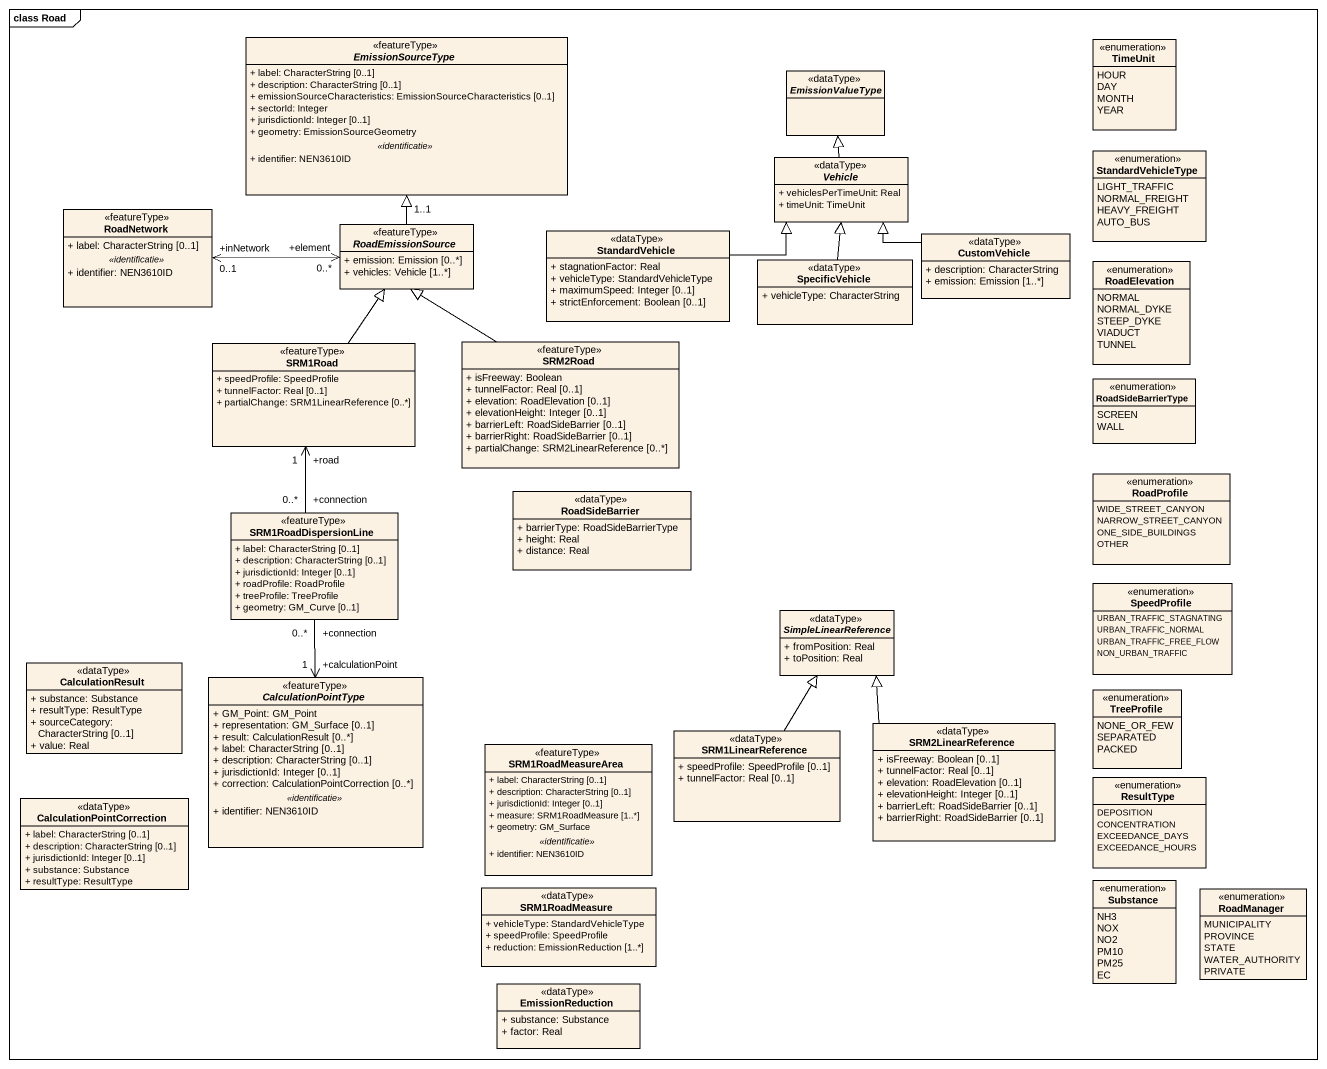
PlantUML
@startuml
mainframe class Road
hide circle
hide empty members
skinparam classAttributeIconSize 0
abstract class EmissionSourceType <<featureType>> {
  + label: CharacterString [0..1]
  + description: CharacterString [0..1]
  + emissionSourceCharacteristics: EmissionSourceCharacteristics [0..1]
  + sectorId: Integer
  + jurisdictionId: Integer [0..1]
  + geometry: EmissionSourceGeometry
  .. <<identificatie>> ..
  + identifier: NEN3610ID
}
enum TimeUnit {
  HOUR
  DAY
  MONTH
  YEAR
}
abstract class EmissionValueType <<dataType>>
abstract class Vehicle <<dataType>> {
  + vehiclesPerTimeUnit: Real
  + timeUnit: TimeUnit
}
enum StandardVehicleType {
  LIGHT_TRAFFIC
  NORMAL_FREIGHT
  HEAVY_FREIGHT
  AUTO_BUS
}
class RoadNetwork <<featureType>> {
  + label: CharacterString [0..1]
  .. <<identificatie>> ..
  + identifier: NEN3610ID
}
abstract class RoadEmissionSource <<featureType>> {
  + emission: Emission [0..*]
  + vehicles: Vehicle [1..*]
}
class StandardVehicle <<dataType>> {
  + stagnationFactor: Real
  + vehicleType: StandardVehicleType
  + maximumSpeed: Integer [0..1]
  + strictEnforcement: Boolean [0..1]
}
class CustomVehicle <<dataType>> {
  + description: CharacterString
  + emission: Emission [1..*]
}
class SpecificVehicle <<dataType>> {
  + vehicleType: CharacterString
}
enum RoadElevation {
  NORMAL
  NORMAL_DYKE
  STEEP_DYKE
  VIADUCT
  TUNNEL
}
class SRM1Road <<featureType>> {
  + speedProfile: SpeedProfile
  + tunnelFactor: Real [0..1]
  + partialChange: SRM1LinearReference [0..*]
}
class SRM2Road <<featureType>> {
  + isFreeway: Boolean
  + tunnelFactor: Real [0..1]
  + elevation: RoadElevation [0..1]
  + elevationHeight: Integer [0..1]
  + barrierLeft: RoadSideBarrier [0..1]
  + barrierRight: RoadSideBarrier [0..1]
  + partialChange: SRM2LinearReference [0..*]
}
enum RoadSideBarrierType {
  SCREEN
  WALL
}
class RoadSideBarrier <<dataType>> {
  + barrierType: RoadSideBarrierType
  + height: Real
  + distance: Real
}
enum RoadProfile {
  WIDE_STREET_CANYON
  NARROW_STREET_CANYON
  ONE_SIDE_BUILDINGS
  OTHER
}
class SRM1RoadDispersionLine <<featureType>> {
  + label: CharacterString [0..1]
  + description: CharacterString [0..1]
  + jurisdictionId: Integer [0..1]
  + roadProfile: RoadProfile
  + treeProfile: TreeProfile
  + geometry: GM_Curve [0..1]
}
enum SpeedProfile {
  URBAN_TRAFFIC_STAGNATING
  URBAN_TRAFFIC_NORMAL
  URBAN_TRAFFIC_FREE_FLOW
  NON_URBAN_TRAFFIC
}
abstract class SimpleLinearReference <<dataType>> {
  + fromPosition: Real
  + toPosition: Real
}
class CalculationResult <<dataType>> {
  + substance: Substance
  + resultType: ResultType
  + sourceCategory: CharacterString [0..1]
  + value: Real
}
abstract class CalculationPointType <<featureType>> {
  + GM_Point: GM_Point
  + representation: GM_Surface [0..1]
  + result: CalculationResult [0..*]
  + label: CharacterString [0..1]
  + description: CharacterString [0..1]
  + jurisdictionId: Integer [0..1]
  + correction: CalculationPointCorrection [0..*]
  .. <<identificatie>> ..
  + identifier: NEN3610ID
}
enum TreeProfile {
  NONE_OR_FEW
  SEPARATED
  PACKED
}
class SRM1RoadMeasureArea <<featureType>> {
  + label: CharacterString [0..1]
  + description: CharacterString [0..1]
  + jurisdictionId: Integer [0..1]
  + measure: SRM1RoadMeasure [1..*]
  + geometry: GM_Surface
  .. <<identificatie>> ..
  + identifier: NEN3610ID
}
class SRM1LinearReference <<dataType>> {
  + speedProfile: SpeedProfile [0..1]
  + tunnelFactor: Real [0..1]
}
class SRM2LinearReference <<dataType>> {
  + isFreeway: Boolean [0..1]
  + tunnelFactor: Real [0..1]
  + elevation: RoadElevation [0..1]
  + elevationHeight: Integer [0..1]
  + barrierLeft: RoadSideBarrier [0..1]
  + barrierRight: RoadSideBarrier [0..1]
}
class CalculationPointCorrection <<dataType>> {
  + label: CharacterString [0..1]
  + description: CharacterString [0..1]
  + jurisdictionId: Integer [0..1]
  + substance: Substance
  + resultType: ResultType
}
enum ResultType {
  DEPOSITION
  CONCENTRATION
  EXCEEDANCE_DAYS
  EXCEEDANCE_HOURS
}
enum Substance {
  NH3
  NOX
  NO2
  PM10
  PM25
  EC
}
class SRM1RoadMeasure <<dataType>> {
  + vehicleType: StandardVehicleType
  + speedProfile: SpeedProfile
  + reduction: EmissionReduction [1..*]
}
enum RoadManager {
  MUNICIPALITY
  PROVINCE
  STATE
  WATER_AUTHORITY
  PRIVATE
}
class EmissionReduction <<dataType>> {
  + substance: Substance
  + factor: Real
}
Vehicle -up-|> EmissionValueType
RoadNetwork "+inNetwork\n0..1" <-right-> "+element\n0..*" RoadEmissionSource
RoadEmissionSource -up-|> "1..1" EmissionSourceType
StandardVehicle -right-|> Vehicle
CustomVehicle -left-|> Vehicle
SpecificVehicle -up-|> Vehicle
SRM1Road -up-|> RoadEmissionSource
SRM2Road -up-|> RoadEmissionSource
SRM1RoadDispersionLine "+connection\n0..*" -up-> "+road\n1" SRM1Road
CalculationPointType "+calculationPoint\n1" <-up- "+connection\n0..*" SRM1RoadDispersionLine
SRM1LinearReference -up-|> SimpleLinearReference
SRM2LinearReference -up-|> SimpleLinearReference
@enduml
